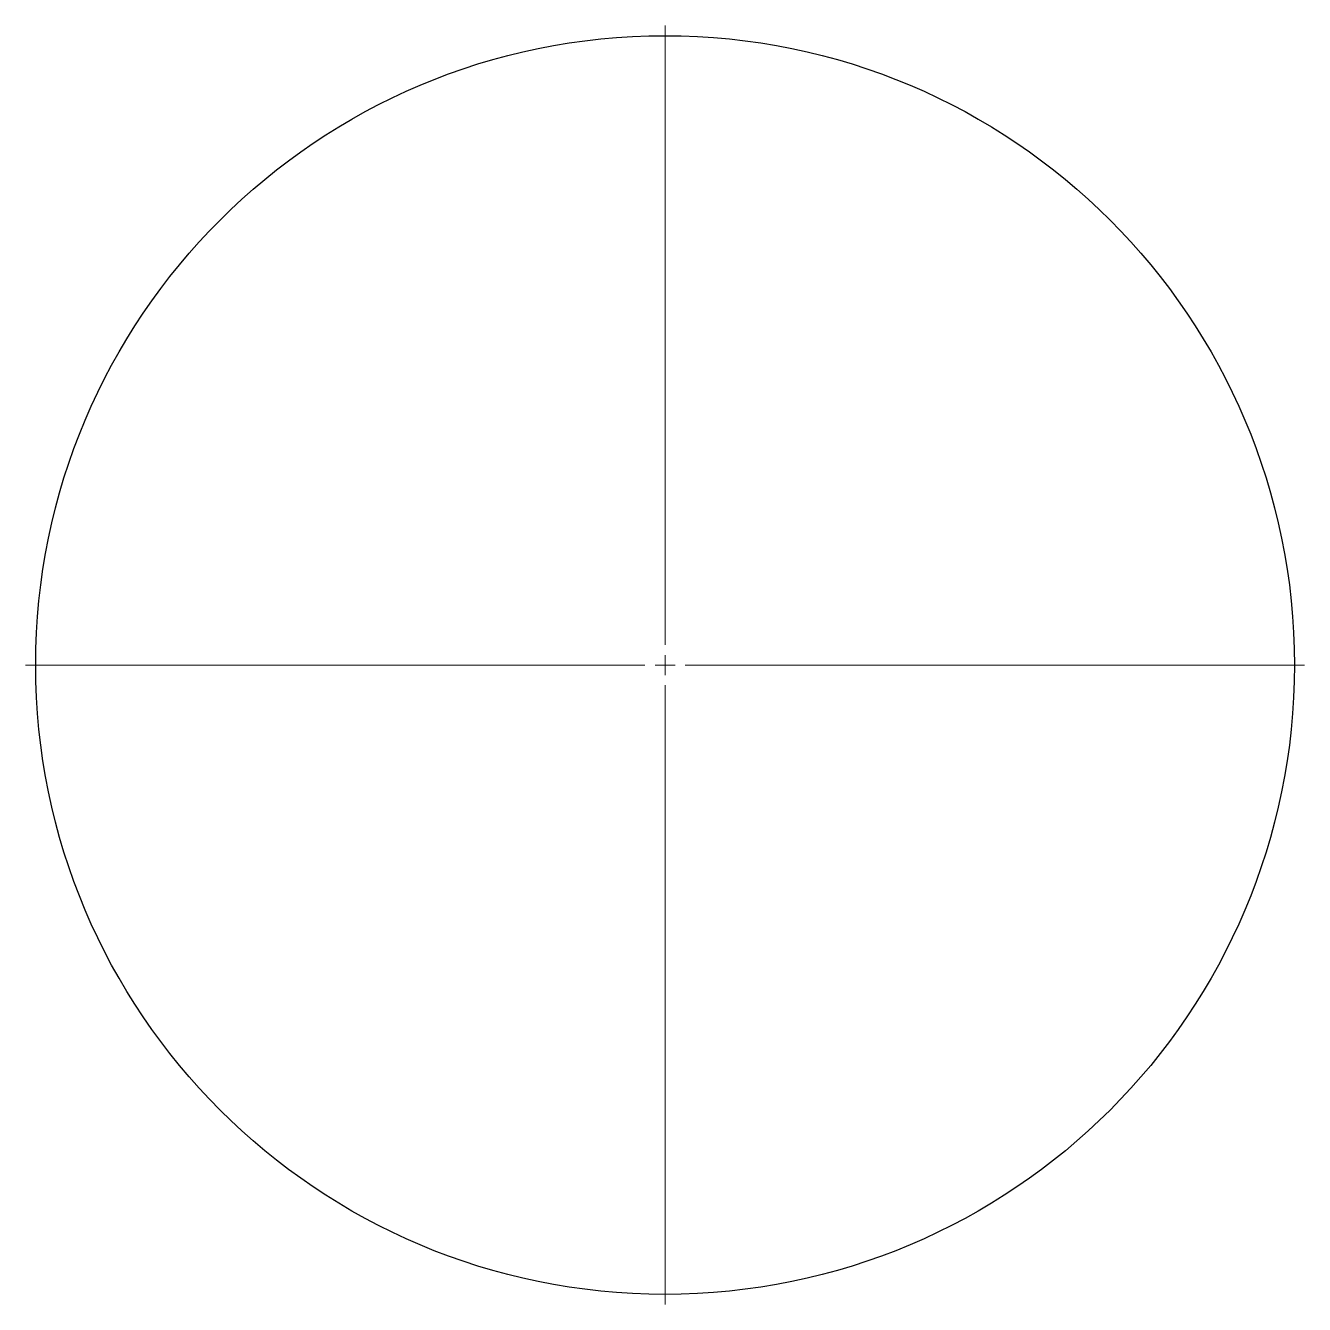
# Model space of a CAD drawing. Header units: inches. Extents: x 15.4 to 27.9, y 2.4 to 14.9.
import ezdxf

# ---------------------------------------------------------------- set-up
doc = ezdxf.new("R2010")
doc.units = ezdxf.units.IN
doc.header["$MEASUREMENT"] = 0

# ---------------------------------------------------------------- blocks, each defined once
blk = doc.blocks.new('SW_CENTERMARKSYMBOL_0')
at = {"color": 0, "linetype": 'Continuous', "lineweight": 18}
for p, q in [((0, 0.197), (0, 6.265)), ((-0.197, 0), (-6.265, 0)), ((0, 0), (-0.098, 0)), ((0, 0), (0, 0.098)), ((0, 0), (0, -0.098)), ((0, 0), (0.098, 0)), ((0.197, 0), (6.265, 0)), ((0, -0.197), (0, -6.265))]:
    blk.add_line(p, q, dxfattribs=at)

msp = doc.modelspace()

# ---------------------------------------------------------------- linework, layer by layer
at = {"color": 7, "linetype": 'Continuous', "lineweight": 25}
msp.add_circle((21.654, 8.661), 6.166, dxfattribs=at)

# ---------------------------------------------------------------- block references
at = {"color": 7, "linetype": 'Continuous', "lineweight": 18}
msp.add_blockref('SW_CENTERMARKSYMBOL_0', (21.654, 8.661), dxfattribs=at)

doc.saveas('drawing.dxf')
